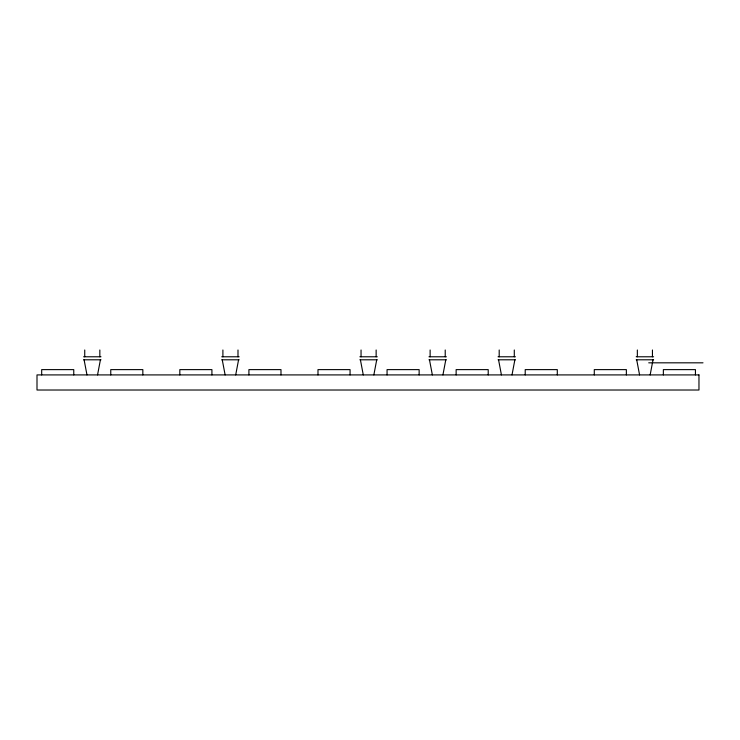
<?xml version="1.0" encoding="UTF-8"?>
<svg xmlns="http://www.w3.org/2000/svg" width="740" height="740" viewBox="0 0 740 740"><rect width="100%" height="100%" fill="white"/><g stroke="black" fill="none" stroke-linecap="round" stroke-linejoin="round"><path stroke-width="1.11" d="M97.55 374.912L100.418 359.797M235.699 374.912L238.576 359.797M373.848 374.912L376.725 359.797M442.927 374.912L445.795 359.797M512.006 374.912L514.874 359.797M650.155 374.912L653.022 359.797M83.583 356.782L101.001 356.782M221.732 356.782L239.159 356.782M359.881 356.782L377.298 356.782M428.96 356.782L446.377 356.782M498.038 356.782L515.456 356.782M636.187 356.782L653.605 356.782M83.583 359.797L101.001 359.797M221.732 359.797L239.159 359.797M359.881 359.797L377.298 359.797M428.96 359.797L446.377 359.797M498.038 359.797L515.456 359.797M636.187 359.797L653.605 359.797M648.721 362.822L703 362.822M636.705 359.797L639.573 374.912M498.557 359.797L501.424 374.912M429.478 359.797L432.354 374.912M360.408 359.797L363.275 374.912M222.25 359.797L225.126 374.912M84.101 359.797L86.978 374.912M695.443 374.912L695.443 369.621L663.364 369.621L663.364 374.912M652.44 349.983L652.44 356.782M637.344 349.983L637.344 356.782M626.364 374.912L626.364 369.621L594.285 369.621L594.285 374.912M557.294 374.912L557.294 369.621L525.215 369.621L525.215 374.912M514.291 349.983L514.291 356.782M499.195 349.983L499.195 356.782M488.215 374.912L488.215 369.621L456.136 369.621L456.136 374.912M445.221 349.983L445.221 356.782M430.125 349.983L430.125 356.782M419.136 374.912L419.136 369.621L387.057 369.621L387.057 374.912M376.142 349.983L376.142 356.782M361.046 349.983L361.046 356.782M350.066 374.912L350.066 369.621L317.987 369.621L317.987 374.912M280.987 374.912L280.987 369.621L248.908 369.621L248.908 374.912M237.993 349.983L237.993 356.782M222.897 349.983L222.897 356.782M211.918 374.912L211.918 369.621L179.829 369.621L179.829 374.912M142.838 374.912L142.838 369.621L110.76 369.621L110.76 374.912M99.835 349.983L99.835 356.782M84.739 349.983L84.739 356.782M73.76 374.912L73.76 369.621L41.681 369.621L41.681 374.912M698.967 374.912L37 374.912L37 390.017L698.967 390.017L698.967 374.912"/></g></svg>
